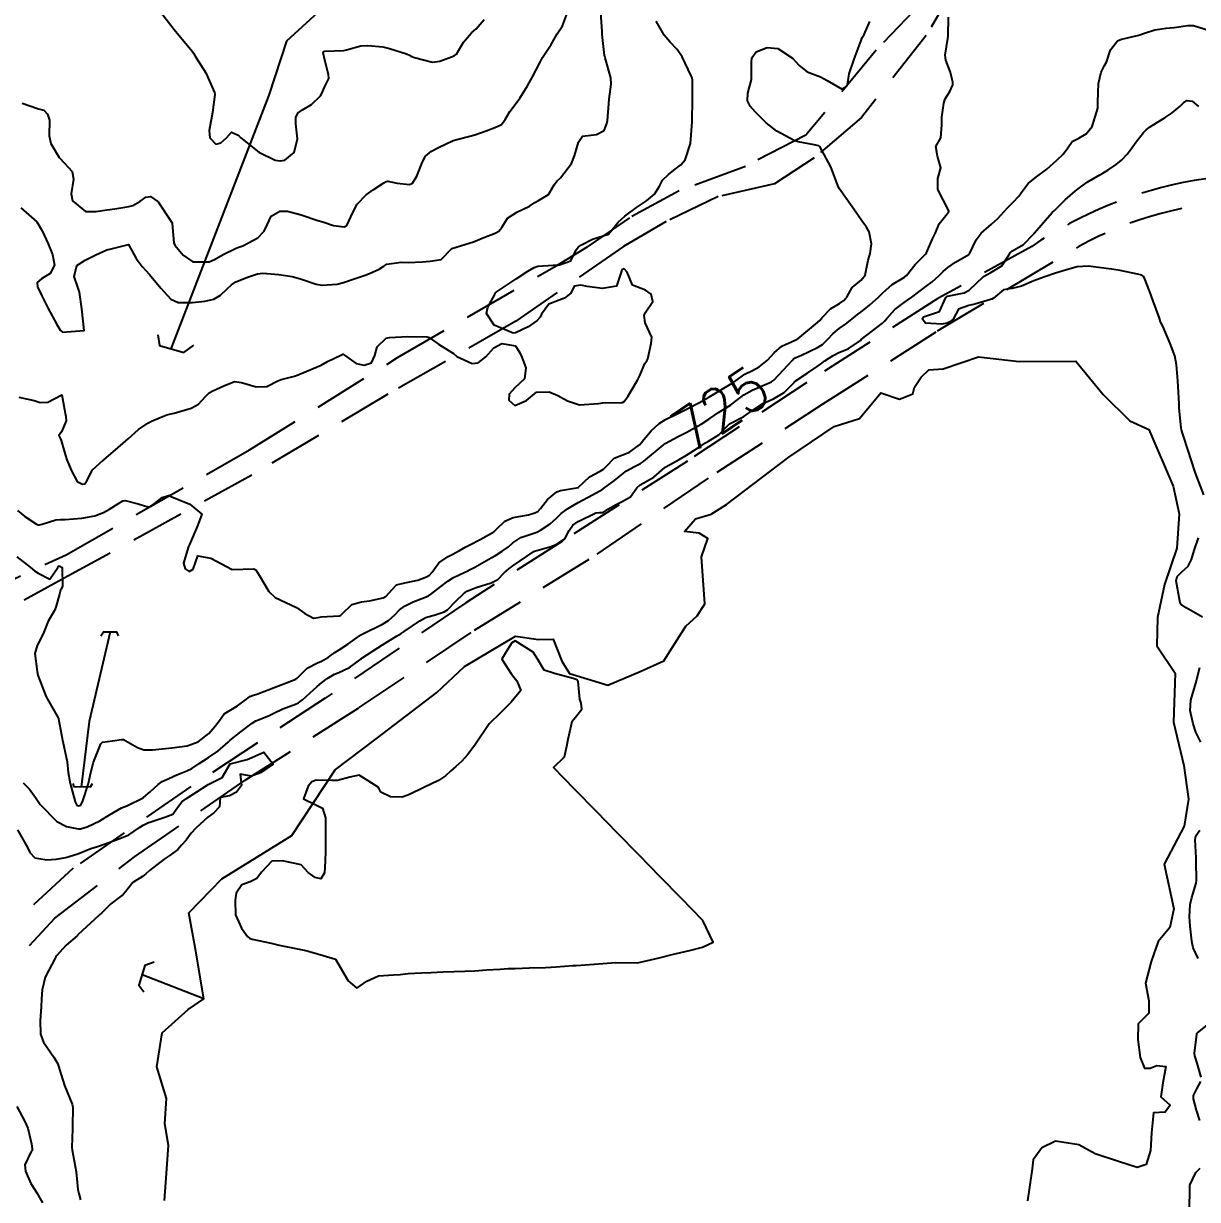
# Model space of a CAD drawing. Header units: metres. Extents: x 298520 to 308411, y 7433745 to 7450750.
# Drawn here: x 298948.1 to 299057, y 7450161.6 to 7450270.6 of the extents above; entities that cross this region are included whole.
import ezdxf
from ezdxf.enums import TextEntityAlignment as Align

# ---------------------------------------------------------------- set-up
doc = ezdxf.new("R2010")
doc.units = ezdxf.units.M
doc.header["$LTSCALE"] = 10
doc.linetypes.add('DASHED', pattern=[0.75, 0.5, -0.25])
for name, color, linetype in [('Cotas', 45, 'Continuous'), ('Curvas de Nivel 1m', 11, 'Continuous'), ('Curvas de Nivel 5m', 15, 'Continuous'), ('Hidrografia', 140, 'Continuous'), ('Pontes e viadutos', 190, 'Continuous'), ('Vias Secundárias', 230, 'DASHED')]:
    doc.layers.add(name, color=color, linetype=linetype)
doc.styles.add('Style-STANDARD', font='STANDARD.shx')

msp = doc.modelspace()

# ---------------------------------------------------------------- linework, layer by layer
at = {"layer": 'Curvas de Nivel 1m', "flags": 128}
for points, elevation in [([(298947.56, 7450225.46), (298948.24, 7450224.92), (298949.34, 7450224.21), (298949.47, 7450224.14), (298949.54, 7450224.13), (298949.61, 7450224.14), (298949.86, 7450224.21), (298951.13, 7450224.61), (298951.55, 7450224.64), (298952, 7450224.64), (298953.55, 7450224.77), (298954.73, 7450224.97), (298955.55, 7450225.29), (298956.1, 7450225.59), (298956.94, 7450226.13), (298957.33, 7450226.36), (298957.57, 7450226.39), (298958.76, 7450226.1), (298959.36, 7450225.89), (298959.56, 7450225.83), (298959.83, 7450225.82), (298960.25, 7450226.08), (298960.98, 7450226.67), (298961.57, 7450226.86), (298963.56, 7450226.05), (298964.65, 7450225.13), (298964.25, 7450224.04), (298963.53, 7450222.33), (298963.44, 7450222.13), (298963.41, 7450222.05), (298962.97, 7450220.58), (298963.13, 7450220.05), (298963.49, 7450219.82), (298963.87, 7450220.04), (298964.29, 7450221.26), (298965.51, 7450221.04), (298967.49, 7450220), (298969.49, 7450220.06), (298969.67, 7450219.97), (298969.97, 7450219.49), (298970.87, 7450217.96), (298971.46, 7450217.4), (298972.46, 7450216.94), (298973.45, 7450216.48), (298974.21, 7450215.92), (298975.01, 7450215.48), (298975.44, 7450215.54), (298975.73, 7450215.6), (298977.44, 7450215.72), (298977.56, 7450215.76), (298977.69, 7450215.88), (298978.57, 7450216.75), (298979.46, 7450216.99), (298980.21, 7450217.1), (298981.47, 7450217.36), (298981.76, 7450217.54), (298982, 7450217.82), (298982.71, 7450218.59), (298983.48, 7450218.77), (298984.71, 7450219.02), (298985.49, 7450219.32), (298985.77, 7450219.49), (298986.02, 7450219.77), (298986.64, 7450220.63), (298987.51, 7450221.21), (298987.89, 7450221.38), (298988.57, 7450221.75), (298989.15, 7450222.11), (298989.52, 7450222.3), (298990.46, 7450222.79), (298991.54, 7450223.36), (298991.75, 7450223.49), (298991.96, 7450223.71), (298992.76, 7450224.49), (298993.55, 7450224.81), (298994.97, 7450225.08), (298995.56, 7450225.25), (298995.83, 7450225.39), (298996.06, 7450225.65), (298996.72, 7450226.5), (298997.58, 7450227.19), (298997.91, 7450227.31), (298999.58, 7450227.61), (298999.6, 7450227.62), (299000.62, 7450228.58), (299001.61, 7450229.11), (299001.91, 7450229.29), (299002.18, 7450229.58), (299002.89, 7450230.31), (299003.62, 7450230.61), (299004.31, 7450230.88), (299005.24, 7450231.55), (299005.43, 7450231.76), (299005.64, 7450232.04), (299006.33, 7450232.87), (299007.06, 7450233.53), (299007.67, 7450233.91), (299008.74, 7450234.44), (299009.68, 7450234.88), (299010.82, 7450235.48), (299011.69, 7450235.98), (299012.61, 7450236.54), (299013.7, 7450237.17), (299013.88, 7450237.27), (299014.13, 7450237.45), (299015.03, 7450238.12), (299015.72, 7450238.45), (299016.35, 7450238.79), (299017.12, 7450239.41), (299017.74, 7450240.08), (299018.44, 7450240.7), (299019.75, 7450241.3), (299019.92, 7450241.38), (299021.77, 7450242.9), (299021.99, 7450243.12), (299022.19, 7450243.35), (299022.96, 7450244.16), (299023.79, 7450244.67), (299024.19, 7450244.93), (299024.51, 7450245.32), (299024.98, 7450246.15), (299025.82, 7450246.82), (299026.17, 7450247.3), (299026.47, 7450248.67), (299026.64, 7450249.3), (299026.76, 7450250.19), (299026.54, 7450251.3), (299026.31, 7450251.74), (299025.88, 7450252.31), (299025.18, 7450253.32), (299023.92, 7450255.1), (299023.76, 7450255.33), (299023.65, 7450255.61), (299023, 7450257.34), (299021.96, 7450259.22), (299021.89, 7450259.27), (299021.46, 7450259.36), (299019.97, 7450259.64), (299019.59, 7450259.77), (299017.99, 7450260.62), (299017, 7450261.41), (299016, 7450262.4), (299015.52, 7450262.94), (299015.26, 7450263.43), (299015.3, 7450264.16), (299015.64, 7450265.43), (299015.64, 7450267.01), (299015.68, 7450267.43), (299016.07, 7450267.98), (299017.1, 7450268.38), (299018.07, 7450268.29), (299019.45, 7450267.39), (299020.06, 7450266.71), (299020.8, 7450266.12), (299022.05, 7450265.67), (299022.65, 7450265.34), (299024.03, 7450264.52), (299024.52, 7450264.84), (299024.59, 7450265.32), (299024.69, 7450265.96), (299025.15, 7450267.31), (299025.8, 7450269.03), (299025.91, 7450269.3), (299025.97, 7450269.42), (299026.09, 7450269.6), (299026.61, 7450270.79)], 724), ([(298947.68, 7450235.98), (298949.13, 7450235.67), (298949.68, 7450235.47), (298950.37, 7450235.51), (298951.68, 7450236.19), (298951.98, 7450234.5), (298952.06, 7450234.18), (298952.07, 7450233.77), (298951.64, 7450232.76), (298951.41, 7450232.42), (298951.53, 7450232.19), (298951.63, 7450231.95), (298952.01, 7450230.58), (298952.16, 7450230.18), (298952.57, 7450229.14), (298953.11, 7450228.17), (298953.59, 7450227.9), (298953.8, 7450227.95), (298953.97, 7450228.16), (298954.52, 7450229.23), (298955.5, 7450230.14), (298955.57, 7450230.18), (298955.61, 7450230.21), (298956.66, 7450231.09), (298957.63, 7450231.94), (298957.83, 7450232.12), (298958.78, 7450232.97), (298959.66, 7450233.57), (298960, 7450233.74), (298960.8, 7450234.08), (298961.41, 7450234.33), (298961.67, 7450234.4), (298962.1, 7450234.5), (298963.67, 7450234.95), (298964.36, 7450235.34), (298964.99, 7450236.03), (298965.34, 7450236.38), (298965.69, 7450236.57), (298966.69, 7450237.02), (298967.7, 7450237.42), (298968.34, 7450237.35), (298969.7, 7450236.94), (298970.69, 7450236.97), (298971.71, 7450237.48), (298972.03, 7450237.62), (298973.25, 7450237.93), (298973.6, 7450238.05), (298973.71, 7450238.11), (298974.03, 7450238.24), (298975.72, 7450238.95), (298976.33, 7450239.29), (298977.54, 7450239.88), (298977.68, 7450239.94), (298977.73, 7450239.96), (298977.81, 7450239.95), (298977.89, 7450239.88), (298978.97, 7450239.11), (298979.72, 7450238.94), (298980.4, 7450239.16), (298980.72, 7450239.84), (298980.93, 7450240.65), (298981.75, 7450241.43), (298982.06, 7450241.51), (298983.75, 7450241.61), (298985.55, 7450241.58), (298985.75, 7450241.52), (298986.62, 7450240.9), (298987.74, 7450240.19), (298987.99, 7450240.01), (298988.31, 7450239.75), (298989.72, 7450239.1), (298990.29, 7450239.17), (298990.99, 7450239.72), (298991.74, 7450240.56), (298992.49, 7450240.95), (298993.74, 7450240.73), (298994.16, 7450240.1), (298994.34, 7450239.68), (298994.72, 7450238.68), (298994.59, 7450237.68), (298993.69, 7450236.83), (298993.15, 7450236.24), (298993.14, 7450235.7), (298993.68, 7450235.19), (298994.77, 7450235.67), (298995.69, 7450236.43), (298996.86, 7450236.48), (298997.69, 7450236.13), (298998.57, 7450235.63), (298999.68, 7450235.27), (299001.46, 7450235.38), (299001.68, 7450235.42), (299001.83, 7450235.44), (299003.68, 7450235.49), (299003.83, 7450235.57), (299004.17, 7450236.05), (299005.08, 7450237.55), (299005.27, 7450237.99), (299005.73, 7450239.09), (299005.92, 7450239.35), (299006.03, 7450239.54), (299006.33, 7450240.95), (299006.4, 7450241.53), (299005.77, 7450242.86), (299005.67, 7450243.54), (299005.79, 7450243.78), (299006.48, 7450244.84), (299006.33, 7450245.53), (299005.81, 7450245.89), (299004.61, 7450246.35), (299004.1, 7450247.57), (299003.83, 7450247.87), (299003.61, 7450247.79), (299003.56, 7450247.57), (299003.11, 7450246.28), (299001.81, 7450246.04), (299000.41, 7450246.22), (298999.81, 7450246.37), (298999.19, 7450246.25), (298998.87, 7450245.63), (298998.29, 7450245.14), (298997.8, 7450244.96), (298996.84, 7450244.6), (298996.15, 7450243.66), (298996.04, 7450243.39), (298995.77, 7450243.08), (298994.94, 7450242.5), (298993.76, 7450241.93), (298993.55, 7450241.9), (298991.77, 7450242.64), (298991.07, 7450243.72), (298991.19, 7450244.32), (298991.8, 7450245.43), (298991.88, 7450245.63), (298991.97, 7450245.71), (298993.07, 7450246.44), (298993.82, 7450246.93), (298994.91, 7450247.67), (298995.48, 7450248.01), (298995.83, 7450248.12), (298997.26, 7450248.22), (298997.83, 7450248.25), (298998.87, 7450248.6), (298999.39, 7450249.62), (298999.58, 7450249.9), (298999.86, 7450250.1), (299000.88, 7450250.62), (299001.87, 7450250.93), (299002.37, 7450251.08), (299002.79, 7450251.58), (299003.26, 7450252.19), (299003.88, 7450252.74), (299004.97, 7450253.55), (299005.52, 7450253.93), (299005.9, 7450254.18), (299006.65, 7450254.79), (299007.1, 7450255.53), (299007.37, 7450256.08), (299007.93, 7450256.63), (299008.43, 7450257.03), (299009.08, 7450257.51), (299009.48, 7450257.98), (299009.97, 7450259.5), (299010.12, 7450261.5), (299010.13, 7450261.64), (299010.18, 7450263.5), (299010.16, 7450265.38), (299010.15, 7450265.5), (299010.13, 7450265.58), (299010.05, 7450265.77), (299009.22, 7450267.51), (299008.75, 7450268.19), (299008.08, 7450268.87), (299007.53, 7450269.53), (299006.81, 7450270.82)], 723), ([(298947.89, 7450253.54), (298949.37, 7450252.22), (298949.86, 7450251.4), (298950.41, 7450250.2), (298950.83, 7450249.21), (298950.99, 7450248.2), (298950.59, 7450247.43), (298949.81, 7450246.96), (298949.4, 7450246.62), (298949.43, 7450246.21), (298949.8, 7450245.44), (298950.43, 7450244.2), (298951.2, 7450242.76), (298951.52, 7450242.19), (298951.75, 7450242), (298953.75, 7450242.16), (298953.55, 7450244.16), (298953.33, 7450245.7), (298953.18, 7450246.17), (298952.83, 7450247.16), (298953.06, 7450248.17), (298953.84, 7450248.68), (298954.83, 7450249.16), (298955.85, 7450249.62), (298956.25, 7450249.74), (298957.85, 7450250.12), (298958.57, 7450248.84), (298959.14, 7450248.1), (298959.82, 7450247.34), (298960.86, 7450246.08), (298961.79, 7450245.06), (298962.48, 7450244.75), (298963.79, 7450244.74), (298964.95, 7450244.86), (298965.79, 7450245.06), (298966.39, 7450245.42), (298967, 7450246.01), (298967.41, 7450246.4), (298967.81, 7450246.66), (298968.98, 7450247.14), (298969.82, 7450247.41), (298970.32, 7450247.46), (298971.82, 7450247.34), (298973.04, 7450247.16), (298973.81, 7450246.94), (298975.28, 7450246.44), (298975.81, 7450246.35), (298977.23, 7450246.46), (298977.81, 7450246.61), (298978.98, 7450247.02), (298979.82, 7450247.3), (298980.21, 7450247.45), (298981.11, 7450247.84), (298981.55, 7450248.11), (298981.83, 7450248.29), (298983.15, 7450248.5), (298983.83, 7450248.45), (298985.11, 7450248.51), (298985.83, 7450248.57), (298986.87, 7450248.73), (298987.85, 7450249.76), (298989.86, 7450250.38), (298990.8, 7450250.78), (298991.87, 7450251.18), (298992.22, 7450251.36), (298992.49, 7450251.7), (298993, 7450252.58), (298993.89, 7450253.11), (298995.05, 7450253.67), (298995.55, 7450254.02), (298995.9, 7450254.2), (298996.81, 7450254.75), (298997.34, 7450255.65), (298997.58, 7450255.99), (298997.93, 7450256.32), (298998.93, 7450257.63), (298999.23, 7450258.34), (298999.59, 7450259.62), (298999.98, 7450260.17), (299001.27, 7450260.31), (299001.98, 7450260.7), (299002.23, 7450261.35), (299002.29, 7450261.59), (299002.4, 7450263.19), (299002.44, 7450263.59), (299002.63, 7450264.99), (299002.59, 7450265.58), (299002.06, 7450267.43), (299002.03, 7450267.59), (299002.02, 7450267.64), (299001.8, 7450269.59), (299001.8, 7450269.89), (299001.66, 7450271.59)], 722), ([(298948.01, 7450263.22), (298949.51, 7450262.7), (298950, 7450262.58), (298950.35, 7450262.21), (298950.54, 7450261.65), (298950.5, 7450260.2), (298950.67, 7450259.5), (298951.43, 7450258.2), (298951.94, 7450257.66), (298952.64, 7450256.89), (298952.77, 7450256.18), (298952.55, 7450254.82), (298952.68, 7450254.18), (298953.89, 7450253.19), (298954.85, 7450253.19), (298955.89, 7450253.33), (298956.59, 7450253.43), (298957.9, 7450253.65), (298958.26, 7450253.74), (298958.91, 7450254.1), (298959.48, 7450254.52), (298959.91, 7450254.59), (298960.62, 7450254.08), (298961.87, 7450252.17), (298961.9, 7450252.07), (298962.07, 7450250.29), (298962.16, 7450250.07), (298962.92, 7450249.13), (298963.83, 7450248.52), (298965.33, 7450248.52), (298965.83, 7450248.73), (298966.64, 7450249.21), (298967.85, 7450249.79), (298968.01, 7450249.84), (298968.48, 7450249.99), (298969.86, 7450250.76), (298970.46, 7450251.37), (298970.71, 7450251.96), (298971.1, 7450252.74), (298971.89, 7450253.22), (298972.6, 7450253.23), (298973.89, 7450252.87), (298975.43, 7450252.35), (298975.88, 7450252.22), (298976.87, 7450251.89), (298977.87, 7450251.76), (298978.1, 7450251.88), (298978.66, 7450253.1), (298979.07, 7450253.86), (298979.91, 7450254.74), (298980.56, 7450255.2), (298981.53, 7450255.83), (298981.77, 7450255.98), (298981.92, 7450256), (298982.78, 7450255.82), (298983.92, 7450255.69), (298984.19, 7450255.81), (298984.6, 7450256.47), (298985.14, 7450257.79), (298985.42, 7450258.32), (298985.96, 7450258.78), (298986.62, 7450259.12), (298987.97, 7450259.76), (298989.98, 7450260.3), (298991.04, 7450260.67), (298991.99, 7450261.02), (298992.44, 7450261.25), (298992.79, 7450261.7), (298993.23, 7450262.47), (298994.01, 7450263.47), (298994.16, 7450263.69), (298994.86, 7450264.84), (298995.34, 7450265.67), (298996.06, 7450267.1), (298996.25, 7450267.47), (298996.38, 7450267.66), (298997.05, 7450268.68), (298997.61, 7450269.64), (298997.8, 7450269.94), (298998.1, 7450270.4), (298998.57, 7450271.63)], 721), ([(298948.1, 7450200.23), (298948.68, 7450199.65), (298949.24, 7450198.87), (298949.66, 7450198.21), (298951.22, 7450196.63), (298952.1, 7450196.18), (298953.21, 7450195.95), (298953.41, 7450195.97), (298954.03, 7450196.16), (298955.22, 7450196.69), (298956.11, 7450197.25), (298957.23, 7450197.91), (298957.7, 7450198.11), (298959.24, 7450198.83), (298959.92, 7450199.41), (298960.62, 7450200.08), (298960.99, 7450200.34), (298961.26, 7450200.47), (298962.35, 7450200.98), (298963.27, 7450201.35), (298963.75, 7450201.57), (298964.43, 7450202.03), (298965.29, 7450202.59), (298966.14, 7450203.16), (298967.12, 7450204), (298967.21, 7450204.09), (298967.3, 7450204.18), (298968.32, 7450204.98), (298969.32, 7450205.76), (298969.68, 7450205.97), (298970.84, 7450206.45), (298971.33, 7450206.68), (298972.19, 7450207.09), (298973.35, 7450207.51), (298973.64, 7450207.63), (298974, 7450207.92), (298975.37, 7450209.17), (298975.76, 7450209.5), (298976.29, 7450209.89), (298976.98, 7450210.29), (298977.38, 7450210.46), (298978.35, 7450210.91), (298979.4, 7450211.7), (298979.48, 7450211.78), (298979.6, 7450211.86), (298981.41, 7450213.03), (298981.91, 7450213.33), (298982.73, 7450213.82), (298983.16, 7450214.07), (298983.43, 7450214.24), (298984.87, 7450215.23), (298985.44, 7450215.55), (298985.61, 7450215.61), (298986.2, 7450215.77), (298987.15, 7450216.07), (298987.45, 7450216.26), (298988.18, 7450217.03), (298988.92, 7450217.75), (298989.24, 7450217.98), (298989.48, 7450218.09), (298990.09, 7450218.34), (298991.48, 7450218.78), (298992.11, 7450219.08), (298992.7, 7450219.7), (298993.12, 7450220.07), (298993.5, 7450220.33), (298995.45, 7450221.66), (298995.49, 7450221.68), (298995.51, 7450221.7), (298997.02, 7450222.14), (298997.52, 7450222.32), (298998.32, 7450222.85), (298998.73, 7450223.63), (298999.06, 7450224.11), (298999.55, 7450224.45), (299001.2, 7450225.24), (299001.56, 7450225.3), (299001.88, 7450225.27), (299002.31, 7450225.58), (299003.1, 7450226.04), (299003.57, 7450226.26), (299004.41, 7450226.73), (299005, 7450227.56), (299005.3, 7450227.84), (299005.59, 7450228), (299006.58, 7450228.56), (299007.61, 7450229.47), (299007.64, 7450229.5), (299007.68, 7450229.52), (299008.93, 7450230.19), (299009.62, 7450230.59), (299010.96, 7450231.48), (299011.37, 7450231.74), (299011.64, 7450231.89), (299012.61, 7450232.5), (299013.54, 7450233.45), (299013.6, 7450233.51), (299013.66, 7450233.55), (299014.93, 7450234.18), (299015.68, 7450234.72), (299016.75, 7450235.41), (299017.69, 7450235.82), (299018.68, 7450236.4), (299019.63, 7450237.38), (299019.66, 7450237.42), (299019.7, 7450237.46), (299020.85, 7450238.23), (299021.72, 7450238.82), (299022.04, 7450239.04), (299022.45, 7450239.34), (299023.22, 7450239.85), (299023.74, 7450240.12), (299024.6, 7450240.47), (299025.75, 7450241.24), (299025.82, 7450241.31), (299027.77, 7450242.84), (299028.01, 7450243.04), (299028.2, 7450243.28), (299028.94, 7450244.11), (299029.8, 7450244.75), (299030.1, 7450244.96), (299030.49, 7450245.25), (299031.81, 7450246.24), (299032.39, 7450246.66), (299033.01, 7450247.22), (299033.41, 7450247.63), (299033.83, 7450248), (299034.55, 7450248.49), (299035.79, 7450249.19), (299035.82, 7450249.22), (299035.84, 7450249.26), (299036.47, 7450250.57), (299036.94, 7450251.17), (299037.88, 7450252.02), (299038.49, 7450252.55), (299039.05, 7450253.15), (299039.45, 7450253.6), (299039.91, 7450254.04), (299040.43, 7450254.62), (299040.79, 7450255.13), (299041.28, 7450255.78), (299041.93, 7450256.31), (299043.01, 7450257.1), (299043.95, 7450257.96), (299044.53, 7450258.51), (299044.98, 7450259.08), (299045.37, 7450259.68), (299045.98, 7450259.99), (299046.66, 7450260.38), (299047.23, 7450261.05), (299047.74, 7450262.77), (299047.76, 7450263.04), (299047.75, 7450263.31), (299047.82, 7450265.04), (299048.05, 7450266.09), (299048.38, 7450266.71), (299048.56, 7450267.04), (299048.93, 7450268.18), (299049.59, 7450269.02), (299049.95, 7450269.15), (299050.09, 7450269.18), (299051.57, 7450269.53), (299052.09, 7450269.72), (299053.05, 7450270.04), (299054.1, 7450270.18), (299054.84, 7450270.23), (299056.11, 7450270.44), (299056.63, 7450270.42), (299058.1, 7450269.97)], 726), ([(299057.58, 7450226.93), (299056.81, 7450228.94), (299056.41, 7450230.16), (299056.17, 7450230.94), (299055.65, 7450232.56), (299055.52, 7450232.95), (299055.48, 7450233.13), (299055.3, 7450234.95), (299055.28, 7450235.36), (299055.21, 7450236.95), (299055.17, 7450237.49), (299055.06, 7450238.96), (299054.88, 7450239.81), (299054.46, 7450240.96), (299053.77, 7450242.55), (299053.63, 7450242.83), (299053.56, 7450242.97), (299053.46, 7450243.3), (299052.86, 7450244.98), (299052.57, 7450245.74), (299052.08, 7450247), (299051.99, 7450247.16), (299051.83, 7450247.27), (299051.44, 7450247.39), (299049.83, 7450247.73), (299049.01, 7450247.85), (299047.83, 7450248), (299046.89, 7450248.11), (299045.83, 7450248.06), (299045.05, 7450247.85), (299043.83, 7450247.48), (299042.73, 7450247.11), (299041.82, 7450246.75), (299040.68, 7450246.27), (299039.81, 7450246.06), (299039.01, 7450245.94), (299038.09, 7450245.16), (299037.91, 7450245.05), (299037.8, 7450245.03), (299036.36, 7450244.61), (299035.79, 7450244.46), (299034.84, 7450244.14), (299034.33, 7450243.2), (299034.02, 7450242.96), (299033.77, 7450242.85), (299033.28, 7450242.73), (299031.77, 7450242.84), (299031.45, 7450243.24), (299031.6, 7450243.42), (299031.78, 7450243.48), (299033.08, 7450243.92), (299033.65, 7450245.21), (299033.72, 7450245.29), (299033.8, 7450245.33), (299035.36, 7450245.64), (299035.81, 7450245.9), (299037.14, 7450247.17), (299037.83, 7450247.54), (299038.84, 7450248.14), (299039.49, 7450249.14), (299039.63, 7450249.36), (299039.85, 7450249.53), (299040.85, 7450250.13), (299041.82, 7450251.12), (299041.84, 7450251.15), (299041.87, 7450251.2), (299043.53, 7450253.1), (299043.72, 7450253.27), (299043.9, 7450253.44), (299044.73, 7450254.26), (299045.64, 7450255.07), (299045.8, 7450255.19), (299045.93, 7450255.28), (299046.76, 7450255.89), (299047.94, 7450256.58), (299048.23, 7450256.74), (299048.69, 7450257.03), (299049.44, 7450257.53), (299049.95, 7450257.96), (299050.47, 7450258.51), (299050.84, 7450259.01), (299051.32, 7450259.65), (299051.99, 7450260.5), (299052.22, 7450260.76), (299052.54, 7450260.99), (299054, 7450261.91), (299054.64, 7450262.33), (299055.39, 7450262.96), (299055.71, 7450263.26), (299056.02, 7450263.46), (299056.49, 7450263.41), (299057.1, 7450262.93)], 727), ([(299057.45, 7450215.58), (299055.94, 7450216.46), (299055.46, 7450216.8), (299055.4, 7450216.89), (299055.38, 7450216.95), (299055.36, 7450217.06), (299055.01, 7450218.95), (299055.1, 7450219.35), (299055.5, 7450219.75), (299056.14, 7450220.31), (299056.45, 7450220.94), (299056.7, 7450221.76), (299057.1, 7450222.93)], 727), ([(299057.31, 7450204), (299056.84, 7450204.93), (299056.58, 7450205.69), (299056.32, 7450206.94), (299056.39, 7450207.9), (299056.69, 7450208.94), (299056.83, 7450209.48), (299057.22, 7450210.93)], 727), ([(298947.58, 7450195.86), (298948.51, 7450194.22), (298948.72, 7450193.76), (298949.17, 7450193.28), (298950.28, 7450193.09), (298951.17, 7450193.14), (298952.06, 7450193.3), (298953.18, 7450193.64), (298954.37, 7450194.15), (298954.99, 7450194.34), (298955.19, 7450194.39), (298956.48, 7450194.84), (298957.2, 7450195.13), (298957.91, 7450195.4), (298958.88, 7450196.1), (298959.22, 7450196.31), (298959.65, 7450196.53), (298961.22, 7450197.05), (298961.98, 7450197.31), (298962.49, 7450198.06), (298962.82, 7450198.47), (298963.24, 7450198.79), (298965.15, 7450200.02), (298965.22, 7450200.06), (298965.25, 7450200.07), (298966.56, 7450200.71), (298967.28, 7450202), (298968.88, 7450202.39), (298969.29, 7450202.58), (298970.4, 7450203.07), (298971.28, 7450201.95), (298970.09, 7450201.15), (298969.27, 7450200.83), (298968.21, 7450201.04), (298968.34, 7450199.99), (298967.89, 7450199.35), (298967.24, 7450199.03), (298966.38, 7450198.88), (298966.29, 7450198.01), (298965.79, 7450197.45), (298965.22, 7450197.04), (298964.1, 7450196.04), (298963.69, 7450195.56), (298963.2, 7450194.9), (298962.79, 7450194.45), (298962.44, 7450194.06), (298961.72, 7450193.52), (298961.17, 7450193.16), (298959.8, 7450192.09), (298959.47, 7450191.79), (298959.15, 7450191.56), (298958.28, 7450190.98), (298957.58, 7450190.12), (298957.37, 7450189.88), (298957.13, 7450189.69), (298956.24, 7450189.01), (298955.37, 7450188.14), (298955.22, 7450188.03), (298955.11, 7450187.94), (298953.2, 7450186.17), (298953.15, 7450186.11), (298953.09, 7450186.05), (298952.07, 7450185.19), (298951.2, 7450184.19), (298951.14, 7450184.11), (298951.06, 7450183.98), (298950.15, 7450182.2), (298949.86, 7450181.04), (298949.81, 7450180.21), (298949.76, 7450179.46), (298949.68, 7450178.21), (298949.71, 7450176.94), (298949.97, 7450176.2), (298950.95, 7450174.8), (298951.31, 7450174.19), (298951.48, 7450173.64), (298951.94, 7450172.18), (298952.63, 7450170.45), (298952.7, 7450170.17), (298952.66, 7450168.38), (298952.66, 7450168.17), (298952.61, 7450166.41), (298952.64, 7450166.17), (298952.84, 7450165.2), (298953, 7450164.17), (298953.18, 7450162.54), (298953.25, 7450162.17), (298953.4, 7450161.57)], 727), ([(299057.07, 7450183.94), (299056.6, 7450184.93), (299056.48, 7450185.55), (299056.32, 7450186.94), (299056.26, 7450187.8), (299056.33, 7450188.94), (299056.47, 7450189.6), (299056.88, 7450190.93), (299056.91, 7450191.18), (299056.87, 7450192.93), (299056.86, 7450193.26), (299056.78, 7450194.93), (299056.84, 7450195.3), (299057.21, 7450195.85)], 727), ([(299057.35, 7450172.93), (299056.96, 7450174.24), (299056.74, 7450174.93), (299056.73, 7450175.17), (299056.94, 7450176.93), (299056.94, 7450176.98), (299056.99, 7450177.06), (299058.04, 7450177.88)], 727), ([(299057.22, 7450168.93), (299056.9, 7450169.88), (299056.61, 7450170.93), (299056.62, 7450171.23), (299056.93, 7450171.85), (299057.31, 7450172.55)], 727), ([(298947.51, 7450170.23), (298948.26, 7450168.84), (298948.53, 7450168.22), (298948.86, 7450166.77), (298948.93, 7450166.3), (298948.94, 7450166.22), (298948.92, 7450166.15), (298948.85, 7450166.04), (298948.24, 7450164.81), (298948.3, 7450164.23), (298948.81, 7450163.08), (298949.15, 7450162.56), (298949.36, 7450162.21), (298949.88, 7450161.29)], 728), ([(299056.24, 7450160.94), (299056.27, 7450162.39), (299056.28, 7450162.94), (299056.83, 7450164.1), (299057.25, 7450164.52)], 727)]:
    msp.add_lwpolyline(points, dxfattribs=dict(at, elevation=elevation))
at = {"layer": 'Curvas de Nivel 1m', "elevation": 726, "flags": 128}
msp.add_lwpolyline([(298995.81, 7450211.66), (298995.4, 7450212.35), (298993.72, 7450213.38), (298993.42, 7450213.2), (298992.83, 7450212.27), (298992.49, 7450211.7), (298993.38, 7450210.31), (298993.88, 7450209.68), (298994.24, 7450208.8), (298993.35, 7450207.69), (298992.34, 7450206.7), (298991.32, 7450205.71), (298989.97, 7450203.73), (298989.29, 7450202.81), (298988.79, 7450202.25), (298988.22, 7450201.75), (298987.73, 7450201.3), (298987.27, 7450200.89), (298986.6, 7450200.44), (298985.25, 7450199.79), (298983.91, 7450199.14), (298983.24, 7450198.91), (298982.15, 7450198.92), (298981.25, 7450199.36), (298981.1, 7450199.68), (298981.01, 7450199.83), (298979.27, 7450200.93), (298978.39, 7450200.75), (298977.26, 7450200.43), (298976.72, 7450200.43), (298975.26, 7450200.47), (298974.86, 7450200.31), (298974.51, 7450199.91), (298974.08, 7450198.75), (298975.24, 7450198.2), (298975.84, 7450197.89), (298976.14, 7450196.97), (298976.14, 7450195.89), (298976.14, 7450194.94), (298976.14, 7450193.89), (298976.11, 7450192.96), (298976.05, 7450191.89), (298975.71, 7450191.34), (298975.16, 7450191.44), (298974.51, 7450191.91), (298973.89, 7450192.64), (298973.17, 7450192.77), (298972.1, 7450193.01), (298971.17, 7450192.97), (298970.2, 7450191.96), (298969.76, 7450191.37), (298969.15, 7450191.06), (298968.36, 7450190.77), (298967.86, 7450189.99), (298967.76, 7450189.36), (298967.79, 7450187.99), (298968.34, 7450186.75), (298968.89, 7450185.98), (298969.09, 7450185.82), (298969.34, 7450185.73), (298971.08, 7450185.35), (298971.83, 7450185.19), (298973.08, 7450184.93), (298974.32, 7450184.67), (298975.07, 7450184.48), (298977.06, 7450183.88), (298978.24, 7450181.87), (298979.03, 7450181.19), (298979.97, 7450181.85), (298981.05, 7450182.35), (298982.43, 7450182.43), (298983.05, 7450182.46), (298983.8, 7450182.55), (298985.05, 7450182.62), (298985.94, 7450182.66), (298987.05, 7450182.7), (298988.07, 7450182.73), (298989.05, 7450182.76), (298989.98, 7450182.81), (298991.05, 7450182.88), (298992.33, 7450182.97), (298993.06, 7450183.01), (298993.71, 7450183.03), (298995.06, 7450183.09), (298996.53, 7450183.12), (298997.06, 7450183.14), (298997.52, 7450183.17), (298999.06, 7450183.29), (298999.37, 7450183.31), (299001.06, 7450183.43), (299003.06, 7450183.57), (299005.06, 7450183.55), (299007.07, 7450184.02), (299008.27, 7450184.31), (299009.07, 7450184.5), (299009.88, 7450184.69), (299011.08, 7450184.98), (299012.09, 7450185.46), (299011.11, 7450187.48), (299009.13, 7450189.5), (299007.16, 7450191.52), (299006.17, 7450192.54), (299005.18, 7450193.55), (299003.2, 7450195.57), (299001.23, 7450197.6), (298999.25, 7450199.62), (298997.28, 7450201.64), (298998.29, 7450202.63), (298998.5, 7450203.63), (298998.65, 7450204.29), (298998.94, 7450205.62), (298999.02, 7450205.93), (298999.33, 7450206.32), (298999.9, 7450207.06), (298999.83, 7450207.61), (298999.73, 7450207.98), (298999.57, 7450209.62), (298999.49, 7450209.74), (298999.37, 7450209.79), (298999.11, 7450209.89), (298997.38, 7450210.37), (298996.4, 7450210.68)], close=True, dxfattribs=at)
at = {"layer": 'Curvas de Nivel 5m', "flags": 128}
for points, elevation in [([(298960.52, 7450272.09), (298962.09, 7450270.07), (298963.76, 7450268.04), (298963.89, 7450267.87), (298964.06, 7450267.6), (298965.04, 7450266.03), (298965.84, 7450264.21), (298965.87, 7450264.02), (298965.65, 7450262.37), (298965.58, 7450262.02), (298965.33, 7450260.68), (298965.41, 7450260.03), (298965.96, 7450259.44), (298966.44, 7450259.54), (298966.95, 7450260.01), (298967.43, 7450260.55), (298967.98, 7450260.3), (298968.13, 7450260.16), (298968.29, 7450260), (298969.95, 7450258.7), (298971.48, 7450257.95), (298971.94, 7450257.88), (298972.36, 7450257.94), (298973.24, 7450258.64), (298973.54, 7450259.93), (298973.38, 7450261.32), (298973.39, 7450261.93), (298973.59, 7450262.33), (298974, 7450262.61), (298974.83, 7450263.09), (298975.68, 7450263.9), (298975.8, 7450264.12), (298976.03, 7450264.72), (298976.43, 7450265.5), (298976.42, 7450265.9), (298976.06, 7450267.22), (298975.91, 7450267.9), (298975.96, 7450268.01), (298976.07, 7450268.05), (298977.83, 7450268.12), (298978.07, 7450268.16), (298979.41, 7450268.53), (298980.07, 7450268.57), (298981.45, 7450268.46), (298982.07, 7450268.31), (298983.63, 7450267.81), (298983.93, 7450267.67), (298984.06, 7450267.6), (298984.39, 7450267.47), (298986.06, 7450267.03), (298986.72, 7450267.11), (298988.06, 7450267.61), (298988.27, 7450267.76), (298988.93, 7450268.89), (298989.67, 7450269.74), (298990.1, 7450270.12), (298990.85, 7450270.98)], 720), ([(298947.51, 7450221.18), (298948.74, 7450220.22), (298949.15, 7450219.88), (298949.49, 7450219.66), (298950.56, 7450219.12), (298951.31, 7450220.19), (298951.37, 7450220.31), (298951.49, 7450220.32), (298951.71, 7450220.19), (298951.75, 7450218.46), (298951.61, 7450218.19), (298951.57, 7450218.09), (298951.47, 7450217.72), (298951.14, 7450216.5), (298951, 7450216.19), (298950.43, 7450215.2), (298950, 7450214.2), (298949.84, 7450213.78), (298949.41, 7450212.96), (298949.19, 7450212.21), (298949.38, 7450210.54), (298949.45, 7450210.21), (298949.48, 7450210.1), (298950.23, 7450208.2), (298951.33, 7450206.26), (298951.36, 7450206.19), (298951.38, 7450206.15), (298951.73, 7450204.19), (298951.86, 7450203.62), (298952.18, 7450202.18), (298952.27, 7450201.18), (298952.44, 7450200.18), (298952.93, 7450198.48), (298953.06, 7450198.17), (298953.23, 7450198.1), (298953.43, 7450198.17), (298953.64, 7450198.56), (298954.17, 7450200.16), (298954.35, 7450201.07), (298954.61, 7450202.15), (298955.3, 7450203.83), (298955.45, 7450203.99), (298956.37, 7450204.13), (298957.2, 7450204.23), (298957.3, 7450204.24), (298957.41, 7450204.23), (298957.62, 7450204.12), (298958.69, 7450203.49), (298959.29, 7450203.29), (298960.09, 7450203.28), (298961.3, 7450203.4), (298961.88, 7450203.48), (298963.3, 7450203.67), (298964.34, 7450204.03), (298965.31, 7450204.81), (298965.88, 7450205.45), (298966.29, 7450206.01), (298966.73, 7450206.61), (298967.34, 7450206.99), (298967.97, 7450207.36), (298968.81, 7450207.99), (298969.11, 7450208.23), (298969.36, 7450208.33), (298969.86, 7450208.48), (298971.36, 7450209.06), (298972.01, 7450209.3), (298973.37, 7450209.83), (298973.5, 7450209.93), (298974.44, 7450210.86), (298975.39, 7450211.36), (298975.77, 7450211.52), (298976.4, 7450211.89), (298976.99, 7450212.3), (298977.41, 7450212.56), (298978.2, 7450213.09), (298979.28, 7450213.86), (298979.36, 7450213.93), (298979.42, 7450213.96), (298979.6, 7450214.03), (298981.43, 7450214.94), (298981.99, 7450215.27), (298982.58, 7450215.82), (298983, 7450216.27), (298983.45, 7450216.61), (298984.25, 7450217.01), (298985.47, 7450217.47), (298985.68, 7450217.57), (298985.98, 7450217.77), (298986.83, 7450218.42), (298987.48, 7450218.93), (298987.99, 7450219.25), (298989.04, 7450219.74), (298989.35, 7450219.89), (298989.5, 7450219.96), (298989.98, 7450220.22), (298991.51, 7450221.07), (298991.9, 7450221.31), (298992.53, 7450221.7), (298993.11, 7450222.1), (298993.52, 7450222.46), (298994.25, 7450222.96), (298995.54, 7450223.41), (298995.73, 7450223.47), (298996.06, 7450223.65), (298996.96, 7450224.23), (298997.55, 7450224.77), (298997.99, 7450225.2), (298998.56, 7450225.63), (298999.19, 7450226), (298999.57, 7450226.2), (299000.9, 7450226.92), (299001.58, 7450227.29), (299001.77, 7450227.4), (299002.03, 7450227.59), (299002.92, 7450228.25), (299003.6, 7450228.81), (299004.04, 7450229.14), (299004.79, 7450229.56), (299005.33, 7450229.84), (299005.62, 7450230.02), (299007.44, 7450231.52), (299007.54, 7450231.62), (299007.64, 7450231.69), (299008.83, 7450232.32), (299009.65, 7450232.74), (299010.14, 7450233.01), (299010.96, 7450233.48), (299011.67, 7450233.93), (299012.57, 7450234.57), (299013.68, 7450235.24), (299013.81, 7450235.32), (299013.97, 7450235.45), (299014.94, 7450236.19), (299015.69, 7450236.61), (299017.48, 7450237.4), (299017.62, 7450237.48), (299017.71, 7450237.55), (299018.6, 7450238.51), (299019.4, 7450239.38), (299019.57, 7450239.55), (299019.74, 7450239.64), (299020.22, 7450239.85), (299021.75, 7450240.59), (299022.22, 7450240.87), (299022.73, 7450241.34), (299023.22, 7450241.88), (299023.76, 7450242.33), (299024.36, 7450242.73), (299025.1, 7450243.32), (299025.46, 7450243.63), (299025.78, 7450243.87), (299026.59, 7450244.5), (299027.46, 7450245.29), (299027.81, 7450245.64), (299028.67, 7450246.41), (299029.82, 7450247.1), (299030.01, 7450247.26), (299030.8, 7450248.28), (299031.77, 7450249.23), (299031.85, 7450249.36), (299032.43, 7450250.66), (299032.69, 7450251.22), (299033.05, 7450252.05), (299033.89, 7450253.12), (299033.93, 7450253.18), (299033.94, 7450253.21), (299033.89, 7450253.3), (299032.92, 7450255.22), (299032.92, 7450256.23), (299033.2, 7450257.22), (299032.87, 7450258.31), (299032.73, 7450259.22), (299033.19, 7450260), (299033.3, 7450261.22), (299033.28, 7450261.94), (299033.47, 7450263.22), (299033.61, 7450263.63), (299034.03, 7450264.31), (299034.3, 7450264.94), (299034.31, 7450265.21), (299034.05, 7450266.16), (299033.67, 7450267.21), (299033.6, 7450267.68), (299033.85, 7450269.21), (299033.87, 7450269.43), (299033.9, 7450271.21)], 725)]:
    msp.add_lwpolyline(points, dxfattribs=dict(at, elevation=elevation))
at = {"layer": 'Hidrografia'}
for points in [[(298978.39, 7450286.28), (298981.23, 7450281.53), (298981.91, 7450277.59), (298972.52, 7450268.98), (298970.89, 7450263.96), (298961.78, 7450240.46)], [(298961.2, 7450161.5), (298961.32, 7450163.17), (298961.56, 7450166.62), (298961.24, 7450168.61), (298961.4, 7450170.97), (298960.48, 7450173.91), (298961, 7450177.05), (298963.39, 7450179.23), (298964.86, 7450180.19), (298964.1, 7450184.62), (298963.47, 7450188.19), (298966.53, 7450191.33), (298973.02, 7450195.35), (298977.04, 7450201.44), (298980.82, 7450204.3), (298986.47, 7450208.6), (298989.01, 7450211.02), (298993.74, 7450213.81), (298995.89, 7450213.51), (298997.26, 7450213.54), (298998.06, 7450211.51), (298998.77, 7450210.36), (299000.39, 7450209.86), (299002.31, 7450209.29), (299005.31, 7450210.54), (299007.51, 7450211.54), (299009.54, 7450214.74), (299010.61, 7450215.72), (299011.31, 7450216.81), (299011.01, 7450221.19), (299011.59, 7450222.89), (299010.79, 7450223.36), (299009.41, 7450223.51), (299010.44, 7450224.71), (299011.91, 7450225.14), (299013.31, 7450226.03), (299019.09, 7450230.42), (299023.29, 7450233.26), (299025.66, 7450234.01), (299027.64, 7450236.37), (299029.36, 7450235.79), (299030.61, 7450236.29), (299030.76, 7450236.89), (299031.36, 7450237.84), (299032.09, 7450238.51), (299033.41, 7450238.61), (299036.69, 7450239.71), (299040.47, 7450239.29), (299045.72, 7450239.31), (299048.24, 7450236.22), (299050.72, 7450233.77), (299052.49, 7450232.97), (299054.74, 7450227.74), (299055.29, 7450225.17), (299055.07, 7450221.99), (299053.94, 7450218.62), (299053.29, 7450215.54), (299053.22, 7450212.92), (299054.92, 7450210.4), (299054.77, 7450205.86), (299055.72, 7450201.82), (299056.17, 7450198.71), (299055.77, 7450196.21), (299053.89, 7450192.69), (299054.79, 7450188.56), (299054.42, 7450186.81), (299053.34, 7450185.52), (299052.69, 7450183.67), (299052.17, 7450181.65), (299052.49, 7450180.03), (299052.49, 7450178.88), (299051.49, 7450177.89), (299051.47, 7450176.44), (299051.69, 7450174.77), (299052.07, 7450173.79), (299052.62, 7450173.79), (299053.22, 7450174.04), (299054.07, 7450173.92), (299053.79, 7450172.43), (299053.59, 7450171.11), (299054.47, 7450170.36), (299053.99, 7450169.71), (299052.92, 7450169.64), (299052.72, 7450167.79), (299052.64, 7450166.14), (299052.22, 7450164.84), (299051.39, 7450164.57), (299049.67, 7450165.12), (299047.52, 7450165.84), (299045.99, 7450166.66), (299043.82, 7450167.01), (299042.55, 7450166.39), (299041.75, 7450165.29), (299041.65, 7450164.44), (299041.24, 7450161.48)], [(298956.17, 7450214.21), (298954.21, 7450205.91), (298953.46, 7450199.83)], [(298964.86, 7450180.19), (298959.12, 7450182.44)]]:
    msp.add_lwpolyline(points, dxfattribs=at)
at = {"layer": 'Pontes e viadutos'}
for points in [[(298960.6, 7450241.75), (298960.75, 7450240.75), (298963, 7450240.12), (298963.91, 7450240.8)], [(298955.29, 7450213.85), (298955.55, 7450214.21), (298956.74, 7450214.21), (298956.92, 7450213.84)], [(298954.5, 7450200.14), (298954.31, 7450199.81), (298952.83, 7450199.85), (298952.72, 7450200.15)], [(298960.25, 7450183.6), (298959.38, 7450183.31), (298958.83, 7450181.46), (298959.29, 7450180.85)]]:
    msp.add_lwpolyline(points, dxfattribs=at)
at = {"layer": 'Vias Secundárias'}
for points, elevation in [([(299065.81, 7450313.95), (299058.16, 7450310.72), (299049.01, 7450305.89), (299043.15, 7450301.77), (299040.57, 7450298.81), (299037.28, 7450293.87), (299036.1, 7450289.8), (299035.46, 7450286.11), (299034.63, 7450281.54), (299034.06, 7450278.17), (299033.1, 7450275.35), (299031.35, 7450272.46), (299027.2, 7450268.15), (299020.68, 7450260.25), (299015.07, 7450257.36), (299008.92, 7450255.1), (299004.31, 7450252.6), (299000.46, 7450249.95)], 732.69), ([(299066.34, 7450312.01), (299059.02, 7450308.81), (299049.32, 7450303.55), (299045.35, 7450300.71), (299042.38, 7450298.05), (299040.42, 7450294.79), (299038.49, 7450291.87), (299037.4, 7450288.02), (299036.42, 7450280.84), (299036.14, 7450277.8), (299034.81, 7450274.58), (299031.83, 7450269.49), (299025.83, 7450261.9), (299021.46, 7450258.15), (299017.77, 7450255.74), (299012.56, 7450254.57), (299007.73, 7450252.26), (299003.76, 7450249.95)], 732.75)]:
    msp.add_lwpolyline(points, dxfattribs=dict(at, elevation=elevation))
for points, elevation in [([(299084.03, 7450250.34), (299079.6, 7450252.34, 0.158126), (299056.69, 7450256.06, 0.105498), (299041.62, 7450249.95, 20.514988)], 729.98), ([(299084.8, 7450247.1), (299077.46, 7450250.69, 0.243933), (299045.99, 7450249.95, 3.899392)], 730.17)]:
    msp.add_lwpolyline(points, format="xyb", dxfattribs=dict(at, elevation=elevation))
for points in [[(299003.76, 7450249.95), (298993.77, 7450243.01), (298981.92, 7450236.25), (298969.3, 7450228.76), (298952.58, 7450219.56), (298940.6, 7450213.01), (298925.43, 7450206.91, 0.394235), (298923.93, 7450204.72), (298923.89, 7450203.35)], [(299041.62, 7450249.95), (299032.93, 7450245.12), (299020.77, 7450237.34), (299009.69, 7450230.05), (298998.1, 7450222.64), (298989.16, 7450216.92), (298976.09, 7450208.07), (298963.64, 7450199.88), (298952.73, 7450192.31), (298944.77, 7450184.94), (298940.94, 7450180.77), (298938.18, 7450176.84), (298936.51, 7450170.71), (298936.73, 7450165.63), (298937.42, 7450158.9), (298937.01, 7450155.03), (298936.45, 7450149.82, -0.099286), (298933.18, 7450144.29, -0.161774), (298931.36, 7450142.75), (298930.35, 7450142.28, -0.599313), (298928.83, 7450144.54)]]:
    msp.add_lwpolyline(points, format="xyb", dxfattribs=at)
for points in [[(298924.65, 7450209.33), (298936.52, 7450214.12), (298952.07, 7450221.37), (298969.09, 7450231.08), (298982.82, 7450239.64), (298997.59, 7450248.18), (299000.46, 7450249.95)], [(298933.61, 7450140.98), (298936.56, 7450145.99), (298938.22, 7450150.17), (298939.41, 7450161.29), (298940.06, 7450171.76), (298940.63, 7450175.09), (298943.6, 7450179.64), (298951.04, 7450187.67), (298958.41, 7450193.36), (298968.67, 7450200.46), (298979.27, 7450207.21), (298989.96, 7450214.37), (299001.31, 7450221.43), (299012.45, 7450229.03), (299022.23, 7450235.32), (299032.89, 7450242.11), (299045.99, 7450249.95)]]:
    msp.add_lwpolyline(points, dxfattribs=at)

# ---------------------------------------------------------------- texts
at = {"layer": 'Cotas', "style": 'Style-STANDARD'}
msp.add_text('725', height=4, rotation=33.8901, dxfattribs=at).set_placement((299012.75, 7450234.89, 725), align=Align.MIDDLE_CENTER)

doc.saveas('drawing.dxf')
